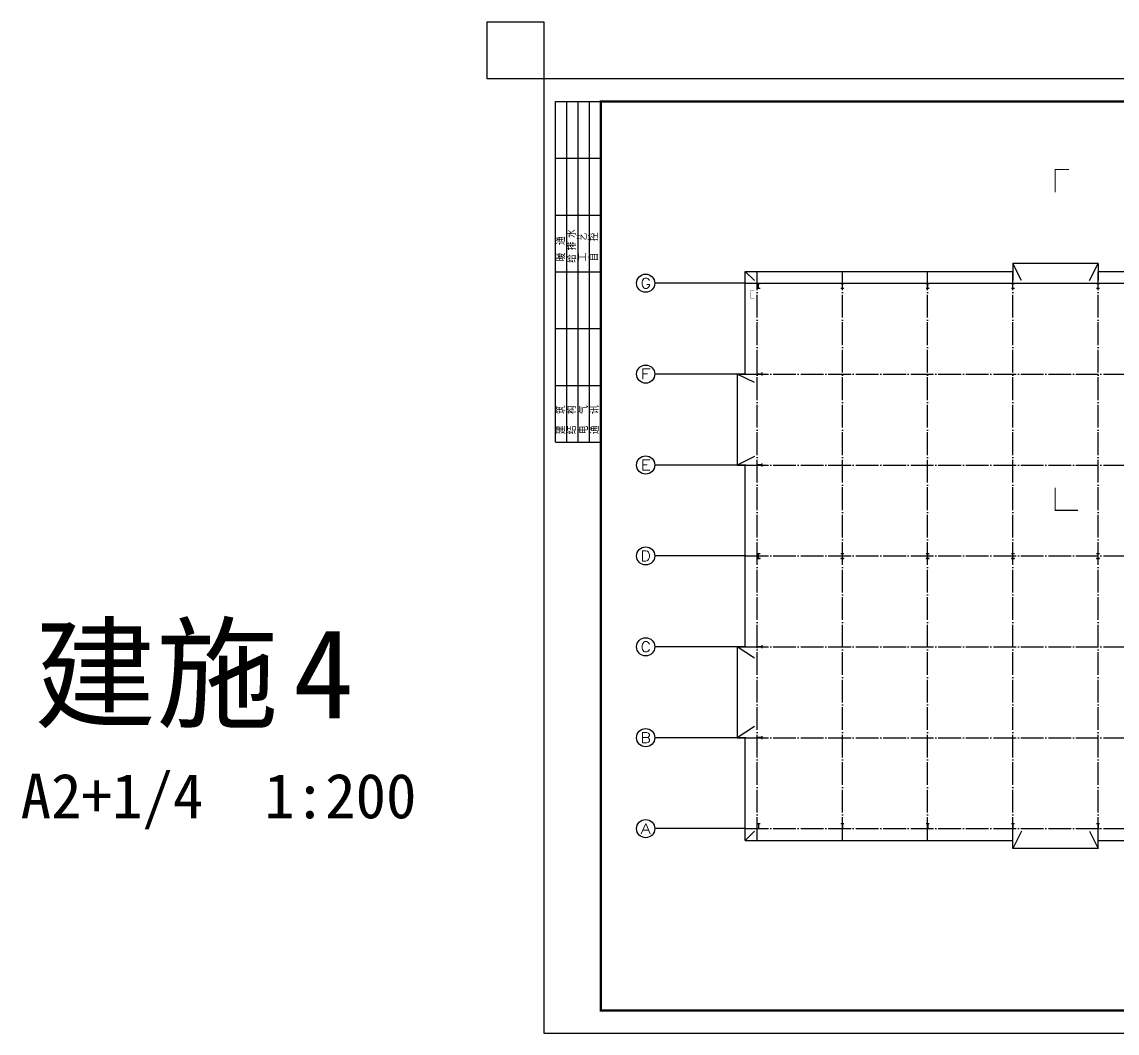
# Model space of a CAD drawing. Extents: x -266287 to 275962, y -324567 to 363765.
# Drawn here: x -266287 to -169950, y 26433 to 115433 of the extents above; entities that cross this region are included whole.
import ezdxf
from ezdxf.enums import TextEntityAlignment as Align

# ---------------------------------------------------------------- set-up
doc = ezdxf.new("R2010")
doc.units = 0
doc.header["$LTSCALE"] = 1000
doc.linetypes.add('DOTE', pattern=[2.42, 2, -0.2, 0.02, -0.2])
doc.layers.get('0').update_dxf_attribs({"linetype": 'CONTINUOUS'})
for name, color, linetype in [('AXIS', 3, 'CONTINUOUS'), ('AXIS_TEXT', 7, 'CONTINUOUS'), ('DIM_SYMB', 3, 'CONTINUOUS'), ('DOTE', 1, 'DOTE'), ('PUB_TITLE', 4, 'CONTINUOUS'), ('STAIR', 2, 'CONTINUOUS'), ('WINDOW', 4, 'CONTINUOUS')]:
    doc.layers.add(name, color=color, linetype=linetype)
doc.styles.add('_TCH_AXIS', font='COMPLEX', dxfattribs={"bigfont": 'GBCBIG'})
doc.styles.add('COMPLEX', font='COMPLEX')
doc.styles.add('ht', font='simhei.ttf')
doc.styles.get("Standard").update_dxf_attribs({"font": 'tssdeng.shx', "width": 0.7, "bigfont": 'hztxt.shx'})

# ---------------------------------------------------------------- blocks, each defined once
blk = doc.blocks.new('$titleblk$00000095')
for p, q in [((-150, 20), (-150, 0)), ((-150, 20), (0, 20)), ((-125, 20), (-125, 0)), ((-100, 20), (-100, 0)), ((-75, 20), (-75, 0)), ((-75, 20), (-75, 0)), ((-50, 20), (-50, 0)), ((-25, 20), (-25, 0)), ((0, 20), (0, 0)), ((-150, 15), (-75, 15)), ((-75, 15), (0, 15)), ((-150, 10), (-75, 10)), ((-75, 10), (0, 10)), ((-150, 5), (-75, 5)), ((-75, 5), (0, 5))]:
    blk.add_line(p, q)
at = {"width": 0.8}
for s, p in [('建   筑', (-146.45, 15.65)), ('暖  通', (-70.35, 15.73)), ('结   构', (-146.45, 10.91)), ('给 排 水', (-71.03, 10.9)), ('工   艺', (-70.35, 6.13)), ('电   气', (-146.45, 5.65)), ('自   控', (-70.35, 1.24)), ('通   讯', (-146.45, 0.88))]:
    blk.add_text(s, height=3.509, dxfattribs=at).set_placement(p)
blk = doc.blocks.new('_AXISO')
blk.add_circle((0, 0), 0.5)
at = {"layer": 'AXIS_TEXT', "style": 'COMPLEX', "width": 1.041667}
blk.add_attdef('A', text='', height=0.56, dxfattribs=at).set_placement((-0.25, -0.28), (0.25, -0.28), align=Align.FIT)

msp = doc.modelspace()

# ---------------------------------------------------------------- hatches: boundary and pattern name
h = msp.add_hatch(color=256)
h.paths.add_polyline_path([(-201483.33661, 92433.30504), (-201615.20461, 92433.30504), (-201615.20461, 92421.90024), (-201487.13821, 92421.90024), (-201487.13821, 91994.54984), (-201615.20461, 91994.54984), (-201615.20461, 91983.14504), (-201483.33661, 91983.14504)])
h.paths.add_polyline_path([(-201351.46861, 92433.30504), (-201483.33661, 92433.30504), (-201483.33661, 91983.14504), (-201351.46861, 91983.14504), (-201351.46861, 91994.54984), (-201479.53501, 91994.54984), (-201479.53501, 92421.90024), (-201351.46861, 92421.90024)])
h = msp.add_hatch(color=256)
h.paths.add_polyline_path([(-194115.20461, 92433.30504), (-194247.07261, 92433.30504), (-194247.07261, 92421.90024), (-194119.00621, 92421.90024), (-194119.00621, 91994.54984), (-194247.07261, 91994.54984), (-194247.07261, 91983.14504), (-194115.20461, 91983.14504)])
h.paths.add_polyline_path([(-193983.33661, 92433.30504), (-194115.20461, 92433.30504), (-194115.20461, 91983.14504), (-193983.33661, 91983.14504), (-193983.33661, 91994.54984), (-194111.40301, 91994.54984), (-194111.40301, 92421.90024), (-193983.33661, 92421.90024)])
h = msp.add_hatch(color=256)
h.paths.add_polyline_path([(-186615.20461, 92433.30504), (-186747.07261, 92433.30504), (-186747.07261, 92421.90024), (-186619.00621, 92421.90024), (-186619.00621, 91994.54984), (-186747.07261, 91994.54984), (-186747.07261, 91983.14504), (-186615.20461, 91983.14504)])
h.paths.add_polyline_path([(-186483.33661, 92433.30504), (-186615.20461, 92433.30504), (-186615.20461, 91983.14504), (-186483.33661, 91983.14504), (-186483.33661, 91994.54984), (-186611.40301, 91994.54984), (-186611.40301, 92421.90024), (-186483.33661, 92421.90024)])
h = msp.add_hatch(color=256)
h.paths.add_polyline_path([(-179115.20461, 92433.30504), (-179247.07261, 92433.30504), (-179247.07261, 92421.90024), (-179119.00621, 92421.90024), (-179119.00621, 91994.54984), (-179247.07261, 91994.54984), (-179247.07261, 91983.14504), (-179115.20461, 91983.14504)])
h.paths.add_polyline_path([(-178983.33661, 92433.30504), (-179115.20461, 92433.30504), (-179115.20461, 91983.14504), (-178983.33661, 91983.14504), (-178983.33661, 91994.54984), (-179111.40301, 91994.54984), (-179111.40301, 92421.90024), (-178983.33661, 92421.90024)])
h = msp.add_hatch(color=256)
h.paths.add_polyline_path([(-171615.20461, 92433.30504), (-171747.07261, 92433.30504), (-171747.07261, 92421.90024), (-171619.00621, 92421.90024), (-171619.00621, 91994.54984), (-171747.07261, 91994.54984), (-171747.07261, 91983.14504), (-171615.20461, 91983.14504)])
h.paths.add_polyline_path([(-171483.33661, 92433.30504), (-171615.20461, 92433.30504), (-171615.20461, 91983.14504), (-171483.33661, 91983.14504), (-171483.33661, 91994.54984), (-171611.40301, 91994.54984), (-171611.40301, 92421.90024), (-171483.33661, 92421.90024)])
h = msp.add_hatch(color=256)
h.paths.add_polyline_path([(-201615.20461, 84433.30504), (-201615.20461, 84301.43704), (-201603.79981, 84301.43704), (-201603.79981, 84429.50344), (-201176.44941, 84429.50344), (-201176.44941, 84301.43704), (-201165.04461, 84301.43704), (-201165.04461, 84433.30504)])
h.paths.add_polyline_path([(-201615.20461, 84565.17304), (-201615.20461, 84433.30504), (-201165.04461, 84433.30504), (-201165.04461, 84565.17304), (-201176.44941, 84565.17304), (-201176.44941, 84437.10664), (-201603.79981, 84437.10664), (-201603.79981, 84565.17304)])
h = msp.add_hatch(color=256)
h.paths.add_polyline_path([(-201603.79981, 84565.17304), (-201615.20461, 84565.17304)], flags=17)
h.paths.add_polyline_path([(-201603.79981, 84301.43704), (-201603.79981, 84429.50344), (-201176.44941, 84429.50344), (-201176.44941, 84301.43704), (-201165.04461, 84301.43704), (-201165.04461, 84565.17304), (-201176.44941, 84565.17304), (-201176.44941, 84437.10664), (-201603.79981, 84437.10664), (-201603.79981, 84565.17304), (-201615.20461, 84565.17304), (-201615.20461, 84301.43704)])
h.paths.add_polyline_path([(-201603.79981, 84301.43704), (-201615.20461, 84301.43704)], flags=17)
h.paths.add_polyline_path([(-201603.79981, 84565.17304), (-201615.20461, 84565.17304)], flags=17)
h.paths.add_polyline_path([(-201603.79981, 84301.43704), (-201603.79981, 84429.50344), (-201176.44941, 84429.50344), (-201176.44941, 84301.43704), (-201165.04461, 84301.43704), (-201165.04461, 84565.17304), (-201176.44941, 84565.17304), (-201176.44941, 84437.10664), (-201603.79981, 84437.10664), (-201603.79981, 84565.17304), (-201615.20461, 84565.17304), (-201615.20461, 84301.43704)], flags=17)
h.paths.add_polyline_path([(-201615.20461, 84301.43704), (-201615.20461, 84565.17304)])
h.paths.add_polyline_path([(-201603.79981, 84301.43704), (-201615.20461, 84301.43704)], flags=17)
h.paths.add_polyline_path([(-201603.79981, 84301.43704), (-201603.79981, 84429.50344)], flags=16)
h.paths.add_polyline_path([(-201603.79981, 84437.10664), (-201603.79981, 84565.17304)], flags=16)
h = msp.add_hatch(color=256)
h.paths.add_polyline_path([(-201615.20461, 76433.30504), (-201615.20461, 76301.43704), (-201603.79981, 76301.43704), (-201603.79981, 76429.50344), (-201176.44941, 76429.50344), (-201176.44941, 76301.43704), (-201165.04461, 76301.43704), (-201165.04461, 76433.30504)])
h.paths.add_polyline_path([(-201615.20461, 76565.17304), (-201615.20461, 76433.30504), (-201165.04461, 76433.30504), (-201165.04461, 76565.17304), (-201176.44941, 76565.17304), (-201176.44941, 76437.10664), (-201603.79981, 76437.10664), (-201603.79981, 76565.17304)])
h = msp.add_hatch(color=256)
h.paths.add_polyline_path([(-201603.79981, 76565.17304), (-201615.20461, 76565.17304)], flags=17)
h.paths.add_polyline_path([(-201603.79981, 76301.43704), (-201603.79981, 76429.50344), (-201176.44941, 76429.50344), (-201176.44941, 76301.43704), (-201165.04461, 76301.43704), (-201165.04461, 76565.17304), (-201176.44941, 76565.17304), (-201176.44941, 76437.10664), (-201603.79981, 76437.10664), (-201603.79981, 76565.17304), (-201615.20461, 76565.17304), (-201615.20461, 76301.43704)])
h.paths.add_polyline_path([(-201603.79981, 76301.43704), (-201615.20461, 76301.43704)], flags=17)
h.paths.add_polyline_path([(-201603.79981, 76565.17304), (-201615.20461, 76565.17304)], flags=17)
h.paths.add_polyline_path([(-201603.79981, 76301.43704), (-201603.79981, 76429.50344), (-201176.44941, 76429.50344), (-201176.44941, 76301.43704), (-201165.04461, 76301.43704), (-201165.04461, 76565.17304), (-201176.44941, 76565.17304), (-201176.44941, 76437.10664), (-201603.79981, 76437.10664), (-201603.79981, 76565.17304), (-201615.20461, 76565.17304), (-201615.20461, 76301.43704)], flags=17)
h.paths.add_polyline_path([(-201615.20461, 76301.43704), (-201615.20461, 76565.17304)])
h.paths.add_polyline_path([(-201603.79981, 76301.43704), (-201615.20461, 76301.43704)], flags=17)
h.paths.add_polyline_path([(-201603.79981, 76301.43704), (-201603.79981, 76429.50344)], flags=16)
h.paths.add_polyline_path([(-201603.79981, 76437.10664), (-201603.79981, 76565.17304)], flags=16)
h = msp.add_hatch(color=256)
h.paths.add_polyline_path([(-201483.33661, 68658.38504), (-201615.20461, 68658.38504), (-201615.20461, 68646.98024), (-201487.13821, 68646.98024), (-201487.13821, 68219.62984), (-201615.20461, 68219.62984), (-201615.20461, 68208.22504), (-201483.33661, 68208.22504)])
h.paths.add_polyline_path([(-201351.46861, 68658.38504), (-201483.33661, 68658.38504), (-201483.33661, 68208.22504), (-201351.46861, 68208.22504), (-201351.46861, 68219.62984), (-201479.53501, 68219.62984), (-201479.53501, 68646.98024), (-201351.46861, 68646.98024)])
h = msp.add_hatch(color=256)
h.paths.add_polyline_path([(-194115.20461, 68658.38504), (-194247.07261, 68658.38504), (-194247.07261, 68646.98024), (-194119.00621, 68646.98024), (-194119.00621, 68219.62984), (-194247.07261, 68219.62984), (-194247.07261, 68208.22504), (-194115.20461, 68208.22504)])
h.paths.add_polyline_path([(-193983.33661, 68658.38504), (-194115.20461, 68658.38504), (-194115.20461, 68208.22504), (-193983.33661, 68208.22504), (-193983.33661, 68219.62984), (-194111.40301, 68219.62984), (-194111.40301, 68646.98024), (-193983.33661, 68646.98024)])
h = msp.add_hatch(color=256)
h.paths.add_polyline_path([(-186615.20461, 68658.38504), (-186747.07261, 68658.38504), (-186747.07261, 68646.98024), (-186619.00621, 68646.98024), (-186619.00621, 68219.62984), (-186747.07261, 68219.62984), (-186747.07261, 68208.22504), (-186615.20461, 68208.22504)])
h.paths.add_polyline_path([(-186483.33661, 68658.38504), (-186615.20461, 68658.38504), (-186615.20461, 68208.22504), (-186483.33661, 68208.22504), (-186483.33661, 68219.62984), (-186611.40301, 68219.62984), (-186611.40301, 68646.98024), (-186483.33661, 68646.98024)])
h = msp.add_hatch(color=256)
h.paths.add_polyline_path([(-179115.20461, 68658.38504), (-179247.07261, 68658.38504), (-179247.07261, 68646.98024), (-179119.00621, 68646.98024), (-179119.00621, 68219.62984), (-179247.07261, 68219.62984), (-179247.07261, 68208.22504), (-179115.20461, 68208.22504)])
h.paths.add_polyline_path([(-178983.33661, 68658.38504), (-179115.20461, 68658.38504), (-179115.20461, 68208.22504), (-178983.33661, 68208.22504), (-178983.33661, 68219.62984), (-179111.40301, 68219.62984), (-179111.40301, 68646.98024), (-178983.33661, 68646.98024)])
h = msp.add_hatch(color=256)
h.paths.add_polyline_path([(-171615.20461, 68658.38504), (-171747.07261, 68658.38504), (-171747.07261, 68646.98024), (-171619.00621, 68646.98024), (-171619.00621, 68219.62984), (-171747.07261, 68219.62984), (-171747.07261, 68208.22504), (-171615.20461, 68208.22504)])
h.paths.add_polyline_path([(-171483.33661, 68658.38504), (-171615.20461, 68658.38504), (-171615.20461, 68208.22504), (-171483.33661, 68208.22504), (-171483.33661, 68219.62984), (-171611.40301, 68219.62984), (-171611.40301, 68646.98024), (-171483.33661, 68646.98024)])
h = msp.add_hatch(color=256)
h.paths.add_polyline_path([(-201615.20461, 60433.30504), (-201615.20461, 60301.43704), (-201603.79981, 60301.43704), (-201603.79981, 60429.50344), (-201176.44941, 60429.50344), (-201176.44941, 60301.43704), (-201165.04461, 60301.43704), (-201165.04461, 60433.30504)])
h.paths.add_polyline_path([(-201615.20461, 60565.17304), (-201615.20461, 60433.30504), (-201165.04461, 60433.30504), (-201165.04461, 60565.17304), (-201176.44941, 60565.17304), (-201176.44941, 60437.10664), (-201603.79981, 60437.10664), (-201603.79981, 60565.17304)])
h = msp.add_hatch(color=256)
h.paths.add_polyline_path([(-201603.79981, 60565.17304), (-201615.20461, 60565.17304)], flags=17)
h.paths.add_polyline_path([(-201603.79981, 60301.43704), (-201603.79981, 60429.50344), (-201176.44941, 60429.50344), (-201176.44941, 60301.43704), (-201165.04461, 60301.43704), (-201165.04461, 60565.17304), (-201176.44941, 60565.17304), (-201176.44941, 60437.10664), (-201603.79981, 60437.10664), (-201603.79981, 60565.17304), (-201615.20461, 60565.17304), (-201615.20461, 60301.43704)])
h.paths.add_polyline_path([(-201603.79981, 60301.43704), (-201615.20461, 60301.43704)], flags=17)
h.paths.add_polyline_path([(-201603.79981, 60565.17304), (-201615.20461, 60565.17304)], flags=17)
h.paths.add_polyline_path([(-201603.79981, 60301.43704), (-201603.79981, 60429.50344), (-201176.44941, 60429.50344), (-201176.44941, 60301.43704), (-201165.04461, 60301.43704), (-201165.04461, 60565.17304), (-201176.44941, 60565.17304), (-201176.44941, 60437.10664), (-201603.79981, 60437.10664), (-201603.79981, 60565.17304), (-201615.20461, 60565.17304), (-201615.20461, 60301.43704)], flags=17)
h.paths.add_polyline_path([(-201615.20461, 60301.43704), (-201615.20461, 60565.17304)])
h.paths.add_polyline_path([(-201603.79981, 60301.43704), (-201615.20461, 60301.43704)], flags=17)
h.paths.add_polyline_path([(-201603.79981, 60301.43704), (-201603.79981, 60429.50344)], flags=16)
h.paths.add_polyline_path([(-201603.79981, 60437.10664), (-201603.79981, 60565.17304)], flags=16)
h = msp.add_hatch(color=256)
h.paths.add_polyline_path([(-201615.20461, 52433.30504), (-201615.20461, 52301.43704), (-201603.79981, 52301.43704), (-201603.79981, 52429.50344), (-201176.44941, 52429.50344), (-201176.44941, 52301.43704), (-201165.04461, 52301.43704), (-201165.04461, 52433.30504)])
h.paths.add_polyline_path([(-201615.20461, 52565.17304), (-201615.20461, 52433.30504), (-201165.04461, 52433.30504), (-201165.04461, 52565.17304), (-201176.44941, 52565.17304), (-201176.44941, 52437.10664), (-201603.79981, 52437.10664), (-201603.79981, 52565.17304)])
h = msp.add_hatch(color=256)
h.paths.add_polyline_path([(-201603.79981, 52565.17304), (-201615.20461, 52565.17304)], flags=17)
h.paths.add_polyline_path([(-201603.79981, 52301.43704), (-201603.79981, 52429.50344), (-201176.44941, 52429.50344), (-201176.44941, 52301.43704), (-201165.04461, 52301.43704), (-201165.04461, 52565.17304), (-201176.44941, 52565.17304), (-201176.44941, 52437.10664), (-201603.79981, 52437.10664), (-201603.79981, 52565.17304), (-201615.20461, 52565.17304), (-201615.20461, 52301.43704)])
h.paths.add_polyline_path([(-201603.79981, 52301.43704), (-201615.20461, 52301.43704)], flags=17)
h.paths.add_polyline_path([(-201603.79981, 52565.17304), (-201615.20461, 52565.17304)], flags=17)
h.paths.add_polyline_path([(-201603.79981, 52301.43704), (-201603.79981, 52429.50344), (-201176.44941, 52429.50344), (-201176.44941, 52301.43704), (-201165.04461, 52301.43704), (-201165.04461, 52565.17304), (-201176.44941, 52565.17304), (-201176.44941, 52437.10664), (-201603.79981, 52437.10664), (-201603.79981, 52565.17304), (-201615.20461, 52565.17304), (-201615.20461, 52301.43704)], flags=17)
h.paths.add_polyline_path([(-201615.20461, 52301.43704), (-201615.20461, 52565.17304)])
h.paths.add_polyline_path([(-201603.79981, 52301.43704), (-201615.20461, 52301.43704)], flags=17)
h.paths.add_polyline_path([(-201603.79981, 52301.43704), (-201603.79981, 52429.50344)], flags=16)
h.paths.add_polyline_path([(-201603.79981, 52437.10664), (-201603.79981, 52565.17304)], flags=16)
h = msp.add_hatch(color=256)
h.paths.add_polyline_path([(-201483.33661, 44433.30504), (-201615.20461, 44433.30504), (-201615.20461, 44444.70984), (-201487.13821, 44444.70984), (-201487.13821, 44872.06024), (-201615.20461, 44872.06024), (-201615.20461, 44883.46504), (-201483.33661, 44883.46504)])
h.paths.add_polyline_path([(-201351.46861, 44433.30504), (-201483.33661, 44433.30504), (-201483.33661, 44883.46504), (-201351.46861, 44883.46504), (-201351.46861, 44872.06024), (-201479.53501, 44872.06024), (-201479.53501, 44444.70984), (-201351.46861, 44444.70984)])
h = msp.add_hatch(color=256)
h.paths.add_polyline_path([(-194115.20461, 44433.30504), (-194247.07261, 44433.30504), (-194247.07261, 44444.70984), (-194119.00621, 44444.70984), (-194119.00621, 44872.06024), (-194247.07261, 44872.06024), (-194247.07261, 44883.46504), (-194115.20461, 44883.46504)])
h.paths.add_polyline_path([(-193983.33661, 44433.30504), (-194115.20461, 44433.30504), (-194115.20461, 44883.46504), (-193983.33661, 44883.46504), (-193983.33661, 44872.06024), (-194111.40301, 44872.06024), (-194111.40301, 44444.70984), (-193983.33661, 44444.70984)])
h = msp.add_hatch(color=256)
h.paths.add_polyline_path([(-186615.20461, 44433.30504), (-186747.07261, 44433.30504), (-186747.07261, 44444.70984), (-186619.00621, 44444.70984), (-186619.00621, 44872.06024), (-186747.07261, 44872.06024), (-186747.07261, 44883.46504), (-186615.20461, 44883.46504)])
h.paths.add_polyline_path([(-186483.33661, 44433.30504), (-186615.20461, 44433.30504), (-186615.20461, 44883.46504), (-186483.33661, 44883.46504), (-186483.33661, 44872.06024), (-186611.40301, 44872.06024), (-186611.40301, 44444.70984), (-186483.33661, 44444.70984)])
h = msp.add_hatch(color=256)
h.paths.add_polyline_path([(-179115.20461, 44433.30504), (-179247.07261, 44433.30504), (-179247.07261, 44444.70984), (-179119.00621, 44444.70984), (-179119.00621, 44872.06024), (-179247.07261, 44872.06024), (-179247.07261, 44883.46504), (-179115.20461, 44883.46504)])
h.paths.add_polyline_path([(-178983.33661, 44433.30504), (-179115.20461, 44433.30504), (-179115.20461, 44883.46504), (-178983.33661, 44883.46504), (-178983.33661, 44872.06024), (-179111.40301, 44872.06024), (-179111.40301, 44444.70984), (-178983.33661, 44444.70984)])
h = msp.add_hatch(color=256)
h.paths.add_polyline_path([(-171615.20461, 44433.30504), (-171747.07261, 44433.30504), (-171747.07261, 44444.70984), (-171619.00621, 44444.70984), (-171619.00621, 44872.06024), (-171747.07261, 44872.06024), (-171747.07261, 44883.46504), (-171615.20461, 44883.46504)])
h.paths.add_polyline_path([(-171483.33661, 44433.30504), (-171615.20461, 44433.30504), (-171615.20461, 44883.46504), (-171483.33661, 44883.46504), (-171483.33661, 44872.06024), (-171611.40301, 44872.06024), (-171611.40301, 44444.70984), (-171483.33661, 44444.70984)])

# ---------------------------------------------------------------- linework, layer by layer
for p, q in [((-202655.20461, 93473.30504), (-201855.20461, 92673.30504)), ((-202655.20461, 84433.30504), (-202655.20461, 93473.30504)), ((-202655.20461, 60433.30504), (-202655.20461, 76433.30504)), ((-202655.20461, 43393.30504), (-202655.20461, 52433.30504)), ((-202655.20461, 43393.30504), (-201855.20461, 44193.30504))]:
    msp.add_line(p, q)
msp.add_lwpolyline([(-220364.58828, 110433.30504), (-225364.58828, 110433.30504), (-225364.58828, 115433.30504), (-220364.58828, 115433.30504)], close=True)
at = {"const_width": 30}
msp.add_lwpolyline([(-201855.20461, 91787.33631), (-202155.20461, 91787.33631), (-202155.20461, 91087.33631), (-201855.20461, 91087.33631)], dxfattribs=at)
at = {"layer": 'AXIS'}
for p, q in [((-202615.20461, 92433.30504), (-210615.20461, 92433.30504)), ((-202615.20461, 84433.30504), (-210615.20461, 84433.30504)), ((-202615.20461, 76433.30504), (-210615.20461, 76433.30504)), ((-202615.20461, 68433.30504), (-210615.20461, 68433.30504)), ((-202615.20461, 60433.30504), (-210615.20461, 60433.30504)), ((-202615.20461, 52433.30504), (-210615.20461, 52433.30504)), ((-202615.20461, 44433.30504), (-210615.20461, 44433.30504))]:
    msp.add_line(p, q, dxfattribs=at)
at = {"layer": 'DIM_SYMB', "const_width": 100}
for points in [[(-175391.21316, 100443.6568), (-175391.21316, 102443.6568), (-174191.21316, 102443.6568)], [(-173391.21316, 72444.49547), (-175391.21316, 72444.49547), (-175391.21316, 74444.49547)]]:
    msp.add_lwpolyline(points, dxfattribs=at)
at = {"layer": 'DOTE'}
for p, q in [((-201615.20461, 43433.30504), (-201615.20461, 93433.30504)), ((-194115.20461, 43433.30504), (-194115.20461, 93433.30504)), ((-186615.20461, 43433.30504), (-186615.20461, 93433.30504)), ((-179115.20461, 43433.30504), (-179115.20461, 93433.30504)), ((-171615.20461, 43433.30504), (-171615.20461, 93433.30504)), ((-202615.20461, 84433.30504), (-95615.20461, 84433.30504)), ((-202615.20461, 76433.30504), (-95615.20461, 76433.30504)), ((-202615.20461, 68433.30504), (-95615.20461, 68433.30504)), ((-202615.20461, 60433.30504), (-95615.20461, 60433.30504)), ((-202615.20461, 52433.30504), (-95615.20461, 52433.30504)), ((-202615.20461, 44433.30504), (-95615.20461, 44433.30504)), ((-202615.20461, 44433.30504), (-95615.20461, 44433.30504))]:
    msp.add_line(p, q, dxfattribs=at)
at = {"layer": 'PUB_TITLE', "color": 7}
for p, q in [((-202655.20461, 93473.30504), (-179115.20461, 93473.30504)), ((-171615.20461, 93473.30504), (-126615.20461, 93473.30504)), ((-202655.20461, 43393.30504), (-179115.20461, 43393.30504)), ((-171615.20461, 43393.30504), (-126615.20461, 43393.30504))]:
    msp.add_line(p, q, dxfattribs=at)
at = {"layer": 'PUB_TITLE'}
msp.add_lwpolyline([(-220364.58828, 26433.30504), (-71764.58828, 26433.30504), (-71764.58828, 110433.30504), (-220364.58828, 110433.30504)], close=True, dxfattribs=at)
at = {"layer": 'PUB_TITLE', "const_width": 200}
msp.add_lwpolyline([(-215364.58828, 28433.30504), (-73764.58828, 28433.30504), (-73764.58828, 108433.30504), (-215364.58828, 108433.30504)], close=True, dxfattribs=at)
at = {"layer": 'STAIR'}
for p, q in [((-171615.20461, 94173.79307), (-179115.20461, 94173.79307)), ((-178365.20461, 92673.30504), (-179115.20461, 94173.79307)), ((-179115.20461, 94173.79307), (-179115.20461, 92673.30504)), ((-172365.20461, 92673.30504), (-171615.20461, 94173.79307)), ((-171615.20461, 94173.79307), (-171615.20461, 92673.30504)), ((-203355.69264, 84433.30504), (-203355.69264, 76433.30504)), ((-201855.20461, 83683.30504), (-203355.69264, 84433.30504)), ((-203355.69264, 84433.30504), (-201855.20461, 84433.30504)), ((-201855.20461, 77183.30504), (-203355.69264, 76433.30504)), ((-203355.69264, 76433.30504), (-201855.20461, 76433.30504)), ((-203355.69264, 60433.30504), (-203355.69264, 52433.30504)), ((-201855.20461, 59433.30504), (-203355.69264, 60433.30504)), ((-203355.69264, 60433.30504), (-201855.20461, 60433.30504)), ((-201855.20461, 53433.30504), (-203355.69264, 52433.30504)), ((-203355.69264, 52433.30504), (-201855.20461, 52433.30504)), ((-178365.20461, 44193.30504), (-179115.20461, 42692.81701)), ((-179115.20461, 42692.81701), (-179115.20461, 44193.30504)), ((-172365.20461, 44193.30504), (-171615.20461, 42692.81701)), ((-171615.20461, 42692.81701), (-171615.20461, 44193.30504)), ((-171615.20461, 42692.81701), (-179115.20461, 42692.81701))]:
    msp.add_line(p, q, dxfattribs=at)
at = {"layer": 'WINDOW'}
msp.add_line((-202615.20461, 92433.30504), (-95615.20461, 92433.30504), dxfattribs=at)
at = {"layer": 'WINDOW', "color": 2}
for p, q in [((-201615.20461, 92433.30504), (-201351.46861, 92433.30504)), ((-201615.20461, 92433.30504), (-201615.20461, 92421.90024)), ((-201615.20461, 92433.30504), (-201615.20461, 92421.90024)), ((-201615.20461, 92433.30504), (-201351.46861, 92433.30504)), ((-201615.20461, 92433.30504), (-201351.46861, 92433.30504)), ((-201615.20461, 92421.90024), (-201615.20461, 92433.30504)), ((-201615.20461, 92421.90024), (-201487.13821, 92421.90024)), ((-201615.20461, 92421.90024), (-201487.13821, 92421.90024)), ((-201615.20461, 92421.90024), (-201487.13821, 92421.90024)), ((-201615.20461, 91994.54984), (-201615.20461, 91983.14504)), ((-201615.20461, 91994.54984), (-201487.13821, 91994.54984)), ((-201615.20461, 91983.14504), (-201351.46861, 91983.14504)), ((-201487.13821, 91994.54984), (-201487.13821, 92421.90024)), ((-201479.53501, 92421.90024), (-201351.46861, 92421.90024)), ((-201479.53501, 91994.54984), (-201479.53501, 92421.90024)), ((-201479.53501, 92421.90024), (-201351.46861, 92421.90024)), ((-201479.53501, 92421.90024), (-201351.46861, 92421.90024)), ((-201479.53501, 91994.54984), (-201351.46861, 91994.54984)), ((-201351.46861, 92421.90024), (-201351.46861, 92433.30504)), ((-201351.46861, 92421.90024), (-201351.46861, 92433.30504)), ((-201351.46861, 92433.30504), (-201351.46861, 92421.90024)), ((-201351.46861, 91983.14504), (-201351.46861, 91994.54984)), ((-194247.07261, 92433.30504), (-193983.33661, 92433.30504)), ((-194247.07261, 92433.30504), (-194247.07261, 92421.90024)), ((-194247.07261, 92433.30504), (-194247.07261, 92421.90024)), ((-194247.07261, 92433.30504), (-193983.33661, 92433.30504)), ((-194247.07261, 92433.30504), (-193983.33661, 92433.30504)), ((-194247.07261, 92421.90024), (-194247.07261, 92433.30504)), ((-194247.07261, 92421.90024), (-194119.00621, 92421.90024)), ((-194247.07261, 92421.90024), (-194119.00621, 92421.90024)), ((-194247.07261, 92421.90024), (-194119.00621, 92421.90024)), ((-194247.07261, 91994.54984), (-194247.07261, 91983.14504)), ((-194247.07261, 91994.54984), (-194119.00621, 91994.54984)), ((-194247.07261, 91983.14504), (-193983.33661, 91983.14504)), ((-194119.00621, 91994.54984), (-194119.00621, 92421.90024)), ((-194111.40301, 92421.90024), (-193983.33661, 92421.90024)), ((-194111.40301, 91994.54984), (-194111.40301, 92421.90024)), ((-194111.40301, 92421.90024), (-193983.33661, 92421.90024)), ((-194111.40301, 92421.90024), (-193983.33661, 92421.90024)), ((-194111.40301, 91994.54984), (-193983.33661, 91994.54984)), ((-193983.33661, 92421.90024), (-193983.33661, 92433.30504)), ((-193983.33661, 92421.90024), (-193983.33661, 92433.30504)), ((-193983.33661, 92433.30504), (-193983.33661, 92421.90024)), ((-193983.33661, 91983.14504), (-193983.33661, 91994.54984)), ((-186747.07261, 92433.30504), (-186483.33661, 92433.30504)), ((-186747.07261, 92433.30504), (-186747.07261, 92421.90024)), ((-186747.07261, 92433.30504), (-186747.07261, 92421.90024)), ((-186747.07261, 92433.30504), (-186483.33661, 92433.30504)), ((-186747.07261, 92433.30504), (-186483.33661, 92433.30504)), ((-186747.07261, 92421.90024), (-186747.07261, 92433.30504)), ((-186747.07261, 92421.90024), (-186619.00621, 92421.90024)), ((-186747.07261, 92421.90024), (-186619.00621, 92421.90024)), ((-186747.07261, 92421.90024), (-186619.00621, 92421.90024)), ((-186747.07261, 91994.54984), (-186747.07261, 91983.14504)), ((-186747.07261, 91994.54984), (-186619.00621, 91994.54984)), ((-186747.07261, 91983.14504), (-186483.33661, 91983.14504)), ((-186619.00621, 91994.54984), (-186619.00621, 92421.90024)), ((-186611.40301, 92421.90024), (-186483.33661, 92421.90024)), ((-186611.40301, 91994.54984), (-186611.40301, 92421.90024)), ((-186611.40301, 92421.90024), (-186483.33661, 92421.90024)), ((-186611.40301, 92421.90024), (-186483.33661, 92421.90024)), ((-186611.40301, 91994.54984), (-186483.33661, 91994.54984)), ((-186483.33661, 92421.90024), (-186483.33661, 92433.30504)), ((-186483.33661, 92421.90024), (-186483.33661, 92433.30504)), ((-186483.33661, 92433.30504), (-186483.33661, 92421.90024)), ((-186483.33661, 91983.14504), (-186483.33661, 91994.54984)), ((-179247.07261, 92433.30504), (-178983.33661, 92433.30504)), ((-179247.07261, 92433.30504), (-179247.07261, 92421.90024)), ((-179247.07261, 92433.30504), (-179247.07261, 92421.90024)), ((-179247.07261, 92433.30504), (-178983.33661, 92433.30504)), ((-179247.07261, 92433.30504), (-178983.33661, 92433.30504)), ((-179247.07261, 92421.90024), (-179247.07261, 92433.30504)), ((-179247.07261, 92421.90024), (-179119.00621, 92421.90024)), ((-179247.07261, 92421.90024), (-179119.00621, 92421.90024)), ((-179247.07261, 92421.90024), (-179119.00621, 92421.90024)), ((-179247.07261, 91994.54984), (-179247.07261, 91983.14504)), ((-179247.07261, 91994.54984), (-179119.00621, 91994.54984)), ((-179247.07261, 91983.14504), (-178983.33661, 91983.14504)), ((-179119.00621, 91994.54984), (-179119.00621, 92421.90024)), ((-179111.40301, 92421.90024), (-178983.33661, 92421.90024)), ((-179111.40301, 91994.54984), (-179111.40301, 92421.90024)), ((-179111.40301, 92421.90024), (-178983.33661, 92421.90024)), ((-179111.40301, 92421.90024), (-178983.33661, 92421.90024)), ((-179111.40301, 91994.54984), (-178983.33661, 91994.54984)), ((-178983.33661, 92421.90024), (-178983.33661, 92433.30504)), ((-178983.33661, 92421.90024), (-178983.33661, 92433.30504)), ((-178983.33661, 92433.30504), (-178983.33661, 92421.90024)), ((-178983.33661, 91983.14504), (-178983.33661, 91994.54984)), ((-171747.07261, 92433.30504), (-171483.33661, 92433.30504)), ((-171747.07261, 92433.30504), (-171747.07261, 92421.90024)), ((-171747.07261, 92433.30504), (-171747.07261, 92421.90024)), ((-171747.07261, 92433.30504), (-171483.33661, 92433.30504)), ((-171747.07261, 92433.30504), (-171483.33661, 92433.30504)), ((-171747.07261, 92421.90024), (-171747.07261, 92433.30504)), ((-171747.07261, 92421.90024), (-171619.00621, 92421.90024)), ((-171747.07261, 92421.90024), (-171619.00621, 92421.90024)), ((-171747.07261, 92421.90024), (-171619.00621, 92421.90024)), ((-171747.07261, 91994.54984), (-171747.07261, 91983.14504)), ((-171747.07261, 91994.54984), (-171619.00621, 91994.54984)), ((-171747.07261, 91983.14504), (-171483.33661, 91983.14504)), ((-171619.00621, 91994.54984), (-171619.00621, 92421.90024)), ((-171611.40301, 92421.90024), (-171483.33661, 92421.90024)), ((-171611.40301, 91994.54984), (-171611.40301, 92421.90024)), ((-171611.40301, 92421.90024), (-171483.33661, 92421.90024)), ((-171611.40301, 92421.90024), (-171483.33661, 92421.90024)), ((-171611.40301, 91994.54984), (-171483.33661, 91994.54984)), ((-171483.33661, 92421.90024), (-171483.33661, 92433.30504)), ((-171483.33661, 92421.90024), (-171483.33661, 92433.30504)), ((-171483.33661, 92433.30504), (-171483.33661, 92421.90024)), ((-171483.33661, 91983.14504), (-171483.33661, 91994.54984)), ((-201603.79981, 84565.17304), (-201615.20461, 84565.17304)), ((-201615.20461, 84301.43704), (-201615.20461, 84565.17304)), ((-201603.79981, 84565.17304), (-201615.20461, 84565.17304)), ((-201615.20461, 84301.43704), (-201615.20461, 84565.17304)), ((-201615.20461, 84565.17304), (-201603.79981, 84565.17304)), ((-201615.20461, 84301.43704), (-201615.20461, 84565.17304)), ((-201615.20461, 84301.43704), (-201603.79981, 84301.43704)), ((-201615.20461, 84301.43704), (-201603.79981, 84301.43704)), ((-201603.79981, 84301.43704), (-201615.20461, 84301.43704)), ((-201603.79981, 84437.10664), (-201603.79981, 84565.17304)), ((-201603.79981, 84437.10664), (-201603.79981, 84565.17304)), ((-201603.79981, 84437.10664), (-201603.79981, 84565.17304)), ((-201176.44941, 84437.10664), (-201603.79981, 84437.10664)), ((-201603.79981, 84301.43704), (-201603.79981, 84429.50344)), ((-201176.44941, 84429.50344), (-201603.79981, 84429.50344)), ((-201603.79981, 84301.43704), (-201603.79981, 84429.50344)), ((-201603.79981, 84301.43704), (-201603.79981, 84429.50344)), ((-201176.44941, 84437.10664), (-201176.44941, 84565.17304)), ((-201165.04461, 84565.17304), (-201176.44941, 84565.17304)), ((-201176.44941, 84301.43704), (-201176.44941, 84429.50344)), ((-201176.44941, 84301.43704), (-201165.04461, 84301.43704)), ((-201165.04461, 84301.43704), (-201165.04461, 84565.17304)), ((-201603.79981, 76565.17304), (-201615.20461, 76565.17304)), ((-201615.20461, 76301.43704), (-201615.20461, 76565.17304)), ((-201603.79981, 76565.17304), (-201615.20461, 76565.17304)), ((-201615.20461, 76301.43704), (-201615.20461, 76565.17304)), ((-201615.20461, 76565.17304), (-201603.79981, 76565.17304)), ((-201615.20461, 76301.43704), (-201615.20461, 76565.17304)), ((-201615.20461, 76301.43704), (-201603.79981, 76301.43704)), ((-201615.20461, 76301.43704), (-201603.79981, 76301.43704)), ((-201603.79981, 76301.43704), (-201615.20461, 76301.43704)), ((-201603.79981, 76437.10664), (-201603.79981, 76565.17304)), ((-201603.79981, 76437.10664), (-201603.79981, 76565.17304)), ((-201603.79981, 76437.10664), (-201603.79981, 76565.17304)), ((-201176.44941, 76437.10664), (-201603.79981, 76437.10664)), ((-201603.79981, 76301.43704), (-201603.79981, 76429.50344)), ((-201176.44941, 76429.50344), (-201603.79981, 76429.50344)), ((-201603.79981, 76301.43704), (-201603.79981, 76429.50344)), ((-201603.79981, 76301.43704), (-201603.79981, 76429.50344)), ((-201176.44941, 76437.10664), (-201176.44941, 76565.17304)), ((-201165.04461, 76565.17304), (-201176.44941, 76565.17304)), ((-201176.44941, 76301.43704), (-201176.44941, 76429.50344)), ((-201176.44941, 76301.43704), (-201165.04461, 76301.43704)), ((-201165.04461, 76301.43704), (-201165.04461, 76565.17304)), ((-201615.20461, 68658.38504), (-201351.46861, 68658.38504)), ((-201615.20461, 68658.38504), (-201615.20461, 68646.98024)), ((-201615.20461, 68658.38504), (-201615.20461, 68646.98024)), ((-201615.20461, 68658.38504), (-201351.46861, 68658.38504)), ((-201615.20461, 68658.38504), (-201351.46861, 68658.38504)), ((-201615.20461, 68646.98024), (-201615.20461, 68658.38504)), ((-201615.20461, 68646.98024), (-201487.13821, 68646.98024)), ((-201615.20461, 68646.98024), (-201487.13821, 68646.98024)), ((-201615.20461, 68646.98024), (-201487.13821, 68646.98024)), ((-201487.13821, 68219.62984), (-201487.13821, 68646.98024)), ((-201479.53501, 68646.98024), (-201351.46861, 68646.98024)), ((-201479.53501, 68219.62984), (-201479.53501, 68646.98024)), ((-201479.53501, 68646.98024), (-201351.46861, 68646.98024)), ((-201479.53501, 68646.98024), (-201351.46861, 68646.98024)), ((-201351.46861, 68646.98024), (-201351.46861, 68658.38504)), ((-201351.46861, 68646.98024), (-201351.46861, 68658.38504)), ((-201351.46861, 68658.38504), (-201351.46861, 68646.98024)), ((-194247.07261, 68658.38504), (-193983.33661, 68658.38504)), ((-194247.07261, 68658.38504), (-194247.07261, 68646.98024)), ((-194247.07261, 68658.38504), (-194247.07261, 68646.98024)), ((-194247.07261, 68658.38504), (-193983.33661, 68658.38504)), ((-194247.07261, 68658.38504), (-193983.33661, 68658.38504)), ((-194247.07261, 68646.98024), (-194247.07261, 68658.38504)), ((-194247.07261, 68646.98024), (-194119.00621, 68646.98024)), ((-194247.07261, 68646.98024), (-194119.00621, 68646.98024)), ((-194247.07261, 68646.98024), (-194119.00621, 68646.98024)), ((-194119.00621, 68219.62984), (-194119.00621, 68646.98024)), ((-194111.40301, 68646.98024), (-193983.33661, 68646.98024)), ((-194111.40301, 68219.62984), (-194111.40301, 68646.98024)), ((-194111.40301, 68646.98024), (-193983.33661, 68646.98024)), ((-194111.40301, 68646.98024), (-193983.33661, 68646.98024)), ((-193983.33661, 68646.98024), (-193983.33661, 68658.38504)), ((-193983.33661, 68646.98024), (-193983.33661, 68658.38504)), ((-193983.33661, 68658.38504), (-193983.33661, 68646.98024)), ((-186747.07261, 68658.38504), (-186483.33661, 68658.38504)), ((-186747.07261, 68658.38504), (-186747.07261, 68646.98024)), ((-186747.07261, 68658.38504), (-186747.07261, 68646.98024)), ((-186747.07261, 68658.38504), (-186483.33661, 68658.38504)), ((-186747.07261, 68658.38504), (-186483.33661, 68658.38504)), ((-186747.07261, 68646.98024), (-186747.07261, 68658.38504)), ((-186747.07261, 68646.98024), (-186619.00621, 68646.98024)), ((-186747.07261, 68646.98024), (-186619.00621, 68646.98024)), ((-186747.07261, 68646.98024), (-186619.00621, 68646.98024)), ((-186619.00621, 68219.62984), (-186619.00621, 68646.98024)), ((-186611.40301, 68646.98024), (-186483.33661, 68646.98024)), ((-186611.40301, 68219.62984), (-186611.40301, 68646.98024)), ((-186611.40301, 68646.98024), (-186483.33661, 68646.98024)), ((-186611.40301, 68646.98024), (-186483.33661, 68646.98024)), ((-186483.33661, 68646.98024), (-186483.33661, 68658.38504)), ((-186483.33661, 68646.98024), (-186483.33661, 68658.38504)), ((-186483.33661, 68658.38504), (-186483.33661, 68646.98024)), ((-179247.07261, 68658.38504), (-178983.33661, 68658.38504)), ((-179247.07261, 68658.38504), (-179247.07261, 68646.98024)), ((-179247.07261, 68658.38504), (-179247.07261, 68646.98024)), ((-179247.07261, 68658.38504), (-178983.33661, 68658.38504)), ((-179247.07261, 68658.38504), (-178983.33661, 68658.38504)), ((-179247.07261, 68646.98024), (-179247.07261, 68658.38504)), ((-179247.07261, 68646.98024), (-179119.00621, 68646.98024)), ((-179247.07261, 68646.98024), (-179119.00621, 68646.98024)), ((-179247.07261, 68646.98024), (-179119.00621, 68646.98024)), ((-179119.00621, 68219.62984), (-179119.00621, 68646.98024)), ((-179111.40301, 68646.98024), (-178983.33661, 68646.98024)), ((-179111.40301, 68219.62984), (-179111.40301, 68646.98024)), ((-179111.40301, 68646.98024), (-178983.33661, 68646.98024)), ((-179111.40301, 68646.98024), (-178983.33661, 68646.98024)), ((-178983.33661, 68646.98024), (-178983.33661, 68658.38504)), ((-178983.33661, 68646.98024), (-178983.33661, 68658.38504)), ((-178983.33661, 68658.38504), (-178983.33661, 68646.98024)), ((-171747.07261, 68658.38504), (-171483.33661, 68658.38504)), ((-171747.07261, 68658.38504), (-171747.07261, 68646.98024)), ((-171747.07261, 68658.38504), (-171747.07261, 68646.98024)), ((-171747.07261, 68658.38504), (-171483.33661, 68658.38504)), ((-171747.07261, 68658.38504), (-171483.33661, 68658.38504)), ((-171747.07261, 68646.98024), (-171747.07261, 68658.38504)), ((-171747.07261, 68646.98024), (-171619.00621, 68646.98024)), ((-171747.07261, 68646.98024), (-171619.00621, 68646.98024)), ((-171747.07261, 68646.98024), (-171619.00621, 68646.98024)), ((-171619.00621, 68219.62984), (-171619.00621, 68646.98024)), ((-171611.40301, 68646.98024), (-171483.33661, 68646.98024)), ((-171611.40301, 68219.62984), (-171611.40301, 68646.98024)), ((-171611.40301, 68646.98024), (-171483.33661, 68646.98024)), ((-171611.40301, 68646.98024), (-171483.33661, 68646.98024)), ((-171483.33661, 68646.98024), (-171483.33661, 68658.38504)), ((-171483.33661, 68646.98024), (-171483.33661, 68658.38504)), ((-171483.33661, 68658.38504), (-171483.33661, 68646.98024)), ((-201615.20461, 68219.62984), (-201615.20461, 68208.22504)), ((-201615.20461, 68219.62984), (-201487.13821, 68219.62984)), ((-201615.20461, 68208.22504), (-201351.46861, 68208.22504)), ((-201479.53501, 68219.62984), (-201351.46861, 68219.62984)), ((-201351.46861, 68208.22504), (-201351.46861, 68219.62984)), ((-194247.07261, 68219.62984), (-194247.07261, 68208.22504)), ((-194247.07261, 68219.62984), (-194119.00621, 68219.62984)), ((-194247.07261, 68208.22504), (-193983.33661, 68208.22504)), ((-194111.40301, 68219.62984), (-193983.33661, 68219.62984)), ((-193983.33661, 68208.22504), (-193983.33661, 68219.62984)), ((-186747.07261, 68219.62984), (-186747.07261, 68208.22504)), ((-186747.07261, 68219.62984), (-186619.00621, 68219.62984)), ((-186747.07261, 68208.22504), (-186483.33661, 68208.22504)), ((-186611.40301, 68219.62984), (-186483.33661, 68219.62984)), ((-186483.33661, 68208.22504), (-186483.33661, 68219.62984)), ((-179247.07261, 68219.62984), (-179247.07261, 68208.22504)), ((-179247.07261, 68219.62984), (-179119.00621, 68219.62984)), ((-179247.07261, 68208.22504), (-178983.33661, 68208.22504)), ((-179111.40301, 68219.62984), (-178983.33661, 68219.62984)), ((-178983.33661, 68208.22504), (-178983.33661, 68219.62984)), ((-171747.07261, 68219.62984), (-171747.07261, 68208.22504)), ((-171747.07261, 68219.62984), (-171619.00621, 68219.62984)), ((-171747.07261, 68208.22504), (-171483.33661, 68208.22504)), ((-171611.40301, 68219.62984), (-171483.33661, 68219.62984)), ((-171483.33661, 68208.22504), (-171483.33661, 68219.62984)), ((-201603.79981, 60565.17304), (-201615.20461, 60565.17304)), ((-201615.20461, 60301.43704), (-201615.20461, 60565.17304)), ((-201603.79981, 60565.17304), (-201615.20461, 60565.17304)), ((-201615.20461, 60301.43704), (-201615.20461, 60565.17304)), ((-201615.20461, 60565.17304), (-201603.79981, 60565.17304)), ((-201615.20461, 60301.43704), (-201615.20461, 60565.17304)), ((-201615.20461, 60301.43704), (-201603.79981, 60301.43704)), ((-201615.20461, 60301.43704), (-201603.79981, 60301.43704)), ((-201603.79981, 60301.43704), (-201615.20461, 60301.43704)), ((-201603.79981, 60437.10664), (-201603.79981, 60565.17304)), ((-201603.79981, 60437.10664), (-201603.79981, 60565.17304)), ((-201603.79981, 60437.10664), (-201603.79981, 60565.17304)), ((-201176.44941, 60437.10664), (-201603.79981, 60437.10664)), ((-201603.79981, 60301.43704), (-201603.79981, 60429.50344)), ((-201176.44941, 60429.50344), (-201603.79981, 60429.50344)), ((-201603.79981, 60301.43704), (-201603.79981, 60429.50344)), ((-201603.79981, 60301.43704), (-201603.79981, 60429.50344)), ((-201176.44941, 60437.10664), (-201176.44941, 60565.17304)), ((-201165.04461, 60565.17304), (-201176.44941, 60565.17304)), ((-201176.44941, 60301.43704), (-201176.44941, 60429.50344)), ((-201176.44941, 60301.43704), (-201165.04461, 60301.43704)), ((-201165.04461, 60301.43704), (-201165.04461, 60565.17304)), ((-201603.79981, 52565.17304), (-201615.20461, 52565.17304)), ((-201615.20461, 52301.43704), (-201615.20461, 52565.17304)), ((-201603.79981, 52565.17304), (-201615.20461, 52565.17304)), ((-201615.20461, 52301.43704), (-201615.20461, 52565.17304)), ((-201615.20461, 52565.17304), (-201603.79981, 52565.17304)), ((-201615.20461, 52301.43704), (-201615.20461, 52565.17304)), ((-201615.20461, 52301.43704), (-201603.79981, 52301.43704)), ((-201615.20461, 52301.43704), (-201603.79981, 52301.43704)), ((-201603.79981, 52301.43704), (-201615.20461, 52301.43704)), ((-201603.79981, 52437.10664), (-201603.79981, 52565.17304)), ((-201603.79981, 52437.10664), (-201603.79981, 52565.17304)), ((-201603.79981, 52437.10664), (-201603.79981, 52565.17304)), ((-201176.44941, 52437.10664), (-201603.79981, 52437.10664)), ((-201603.79981, 52301.43704), (-201603.79981, 52429.50344)), ((-201176.44941, 52429.50344), (-201603.79981, 52429.50344)), ((-201603.79981, 52301.43704), (-201603.79981, 52429.50344)), ((-201603.79981, 52301.43704), (-201603.79981, 52429.50344)), ((-201176.44941, 52437.10664), (-201176.44941, 52565.17304)), ((-201165.04461, 52565.17304), (-201176.44941, 52565.17304)), ((-201176.44941, 52301.43704), (-201176.44941, 52429.50344)), ((-201176.44941, 52301.43704), (-201165.04461, 52301.43704)), ((-201165.04461, 52301.43704), (-201165.04461, 52565.17304)), ((-201615.20461, 44883.46504), (-201351.46861, 44883.46504)), ((-201615.20461, 44872.06024), (-201615.20461, 44883.46504)), ((-201615.20461, 44872.06024), (-201487.13821, 44872.06024)), ((-201615.20461, 44433.30504), (-201615.20461, 44444.70984)), ((-201615.20461, 44444.70984), (-201487.13821, 44444.70984)), ((-201615.20461, 44433.30504), (-201615.20461, 44444.70984)), ((-201615.20461, 44444.70984), (-201487.13821, 44444.70984)), ((-201615.20461, 44444.70984), (-201615.20461, 44433.30504)), ((-201615.20461, 44444.70984), (-201487.13821, 44444.70984)), ((-201615.20461, 44433.30504), (-201351.46861, 44433.30504)), ((-201615.20461, 44433.30504), (-201351.46861, 44433.30504)), ((-201615.20461, 44433.30504), (-201351.46861, 44433.30504)), ((-201487.13821, 44872.06024), (-201487.13821, 44444.70984)), ((-201479.53501, 44872.06024), (-201479.53501, 44444.70984)), ((-201479.53501, 44872.06024), (-201351.46861, 44872.06024)), ((-201479.53501, 44444.70984), (-201351.46861, 44444.70984)), ((-201479.53501, 44444.70984), (-201351.46861, 44444.70984)), ((-201479.53501, 44444.70984), (-201351.46861, 44444.70984)), ((-201351.46861, 44883.46504), (-201351.46861, 44872.06024)), ((-201351.46861, 44444.70984), (-201351.46861, 44433.30504)), ((-201351.46861, 44444.70984), (-201351.46861, 44433.30504)), ((-201351.46861, 44433.30504), (-201351.46861, 44444.70984)), ((-194247.07261, 44883.46504), (-193983.33661, 44883.46504)), ((-194247.07261, 44872.06024), (-194247.07261, 44883.46504)), ((-194247.07261, 44872.06024), (-194119.00621, 44872.06024)), ((-194247.07261, 44433.30504), (-194247.07261, 44444.70984)), ((-194247.07261, 44444.70984), (-194119.00621, 44444.70984)), ((-194247.07261, 44433.30504), (-194247.07261, 44444.70984)), ((-194247.07261, 44444.70984), (-194119.00621, 44444.70984)), ((-194247.07261, 44444.70984), (-194247.07261, 44433.30504)), ((-194247.07261, 44444.70984), (-194119.00621, 44444.70984)), ((-194247.07261, 44433.30504), (-193983.33661, 44433.30504)), ((-194247.07261, 44433.30504), (-193983.33661, 44433.30504)), ((-194247.07261, 44433.30504), (-193983.33661, 44433.30504)), ((-194119.00621, 44872.06024), (-194119.00621, 44444.70984)), ((-194111.40301, 44872.06024), (-194111.40301, 44444.70984)), ((-194111.40301, 44872.06024), (-193983.33661, 44872.06024)), ((-194111.40301, 44444.70984), (-193983.33661, 44444.70984)), ((-194111.40301, 44444.70984), (-193983.33661, 44444.70984)), ((-194111.40301, 44444.70984), (-193983.33661, 44444.70984)), ((-193983.33661, 44883.46504), (-193983.33661, 44872.06024)), ((-193983.33661, 44444.70984), (-193983.33661, 44433.30504)), ((-193983.33661, 44444.70984), (-193983.33661, 44433.30504)), ((-193983.33661, 44433.30504), (-193983.33661, 44444.70984)), ((-186747.07261, 44883.46504), (-186483.33661, 44883.46504)), ((-186747.07261, 44872.06024), (-186747.07261, 44883.46504)), ((-186747.07261, 44872.06024), (-186619.00621, 44872.06024)), ((-186747.07261, 44433.30504), (-186747.07261, 44444.70984)), ((-186747.07261, 44444.70984), (-186619.00621, 44444.70984)), ((-186747.07261, 44433.30504), (-186747.07261, 44444.70984)), ((-186747.07261, 44444.70984), (-186619.00621, 44444.70984)), ((-186747.07261, 44444.70984), (-186747.07261, 44433.30504)), ((-186747.07261, 44444.70984), (-186619.00621, 44444.70984)), ((-186747.07261, 44433.30504), (-186483.33661, 44433.30504)), ((-186747.07261, 44433.30504), (-186483.33661, 44433.30504)), ((-186747.07261, 44433.30504), (-186483.33661, 44433.30504)), ((-186619.00621, 44872.06024), (-186619.00621, 44444.70984)), ((-186611.40301, 44872.06024), (-186611.40301, 44444.70984)), ((-186611.40301, 44872.06024), (-186483.33661, 44872.06024)), ((-186611.40301, 44444.70984), (-186483.33661, 44444.70984)), ((-186611.40301, 44444.70984), (-186483.33661, 44444.70984)), ((-186611.40301, 44444.70984), (-186483.33661, 44444.70984)), ((-186483.33661, 44883.46504), (-186483.33661, 44872.06024)), ((-186483.33661, 44444.70984), (-186483.33661, 44433.30504)), ((-186483.33661, 44444.70984), (-186483.33661, 44433.30504)), ((-186483.33661, 44433.30504), (-186483.33661, 44444.70984)), ((-179247.07261, 44883.46504), (-178983.33661, 44883.46504)), ((-179247.07261, 44872.06024), (-179247.07261, 44883.46504)), ((-179247.07261, 44872.06024), (-179119.00621, 44872.06024)), ((-179247.07261, 44433.30504), (-179247.07261, 44444.70984)), ((-179247.07261, 44444.70984), (-179119.00621, 44444.70984)), ((-179247.07261, 44433.30504), (-179247.07261, 44444.70984)), ((-179247.07261, 44444.70984), (-179119.00621, 44444.70984)), ((-179247.07261, 44444.70984), (-179247.07261, 44433.30504)), ((-179247.07261, 44444.70984), (-179119.00621, 44444.70984)), ((-179247.07261, 44433.30504), (-178983.33661, 44433.30504)), ((-179247.07261, 44433.30504), (-178983.33661, 44433.30504)), ((-179247.07261, 44433.30504), (-178983.33661, 44433.30504)), ((-179119.00621, 44872.06024), (-179119.00621, 44444.70984)), ((-179111.40301, 44872.06024), (-179111.40301, 44444.70984)), ((-179111.40301, 44872.06024), (-178983.33661, 44872.06024)), ((-179111.40301, 44444.70984), (-178983.33661, 44444.70984)), ((-179111.40301, 44444.70984), (-178983.33661, 44444.70984)), ((-179111.40301, 44444.70984), (-178983.33661, 44444.70984)), ((-178983.33661, 44883.46504), (-178983.33661, 44872.06024)), ((-178983.33661, 44444.70984), (-178983.33661, 44433.30504)), ((-178983.33661, 44444.70984), (-178983.33661, 44433.30504)), ((-178983.33661, 44433.30504), (-178983.33661, 44444.70984)), ((-171747.07261, 44883.46504), (-171483.33661, 44883.46504)), ((-171747.07261, 44872.06024), (-171747.07261, 44883.46504)), ((-171747.07261, 44872.06024), (-171619.00621, 44872.06024)), ((-171747.07261, 44433.30504), (-171747.07261, 44444.70984)), ((-171747.07261, 44444.70984), (-171619.00621, 44444.70984)), ((-171747.07261, 44433.30504), (-171747.07261, 44444.70984)), ((-171747.07261, 44444.70984), (-171619.00621, 44444.70984)), ((-171747.07261, 44444.70984), (-171747.07261, 44433.30504)), ((-171747.07261, 44444.70984), (-171619.00621, 44444.70984)), ((-171747.07261, 44433.30504), (-171483.33661, 44433.30504)), ((-171747.07261, 44433.30504), (-171483.33661, 44433.30504)), ((-171747.07261, 44433.30504), (-171483.33661, 44433.30504)), ((-171619.00621, 44872.06024), (-171619.00621, 44444.70984)), ((-171611.40301, 44872.06024), (-171611.40301, 44444.70984)), ((-171611.40301, 44872.06024), (-171483.33661, 44872.06024)), ((-171611.40301, 44444.70984), (-171483.33661, 44444.70984)), ((-171611.40301, 44444.70984), (-171483.33661, 44444.70984)), ((-171611.40301, 44444.70984), (-171483.33661, 44444.70984)), ((-171483.33661, 44883.46504), (-171483.33661, 44872.06024)), ((-171483.33661, 44444.70984), (-171483.33661, 44433.30504)), ((-171483.33661, 44444.70984), (-171483.33661, 44433.30504)), ((-171483.33661, 44433.30504), (-171483.33661, 44444.70984))]:
    msp.add_line(p, q, dxfattribs=at)

# ---------------------------------------------------------------- block references
at = {"layer": 'AXIS'}
ref = msp.add_blockref('_AXISO', (-211415.20461, 92433.30504), dxfattribs=dict(at, xscale=1600, yscale=1600, zscale=1600))
ref.add_attrib('A', 'G', dxfattribs={"layer": 'AXIS_TEXT', "height": 905.09668, "style": '_TCH_AXIS', "width": 1.166667}).set_placement((-211867.75295, 91980.7567), (-210962.65627, 91980.7567), align=Align.FIT)
ref = msp.add_blockref('_AXISO', (-211415.20461, 84433.30504), dxfattribs=dict(at, xscale=1600, yscale=1600, zscale=1600))
ref.add_attrib('A', 'F', dxfattribs={"layer": 'AXIS_TEXT', "height": 905.09668, "style": '_TCH_AXIS', "width": 1.3125}).set_placement((-211867.75295, 83980.7567), (-210962.65627, 83980.7567), align=Align.FIT)
ref = msp.add_blockref('_AXISO', (-211415.20461, 76433.30504), dxfattribs=dict(at, xscale=1600, yscale=1600, zscale=1600))
ref.add_attrib('A', 'E', dxfattribs={"layer": 'AXIS_TEXT', "height": 905.09668, "style": '_TCH_AXIS', "width": 1.3125}).set_placement((-211867.75295, 75980.7567), (-210962.65627, 75980.7567), align=Align.FIT)
ref = msp.add_blockref('_AXISO', (-211415.20461, 68433.30504), dxfattribs=dict(at, xscale=1600, yscale=1600, zscale=1600))
ref.add_attrib('A', 'D', dxfattribs={"layer": 'AXIS_TEXT', "height": 905.09668, "style": '_TCH_AXIS', "width": 1.235294}).set_placement((-211867.75295, 67980.7567), (-210962.65627, 67980.7567), align=Align.FIT)
ref = msp.add_blockref('_AXISO', (-211415.20461, 60433.30504), dxfattribs=dict(at, xscale=1600, yscale=1600, zscale=1600))
ref.add_attrib('A', 'C', dxfattribs={"layer": 'AXIS_TEXT', "height": 905.09668, "style": '_TCH_AXIS', "width": 1.4}).set_placement((-211867.75295, 59980.7567), (-210962.65627, 59980.7567), align=Align.FIT)
ref = msp.add_blockref('_AXISO', (-211415.20461, 52433.30504), dxfattribs=dict(at, xscale=1600, yscale=1600, zscale=1600))
ref.add_attrib('A', 'B', dxfattribs={"layer": 'AXIS_TEXT', "height": 905.09668, "style": '_TCH_AXIS', "width": 1.235294}).set_placement((-211867.75295, 51980.7567), (-210962.65627, 51980.7567), align=Align.FIT)
ref = msp.add_blockref('_AXISO', (-211415.20461, 44433.30504), dxfattribs=dict(at, xscale=1600, yscale=1600, zscale=1600))
ref.add_attrib('A', 'A', dxfattribs={"layer": 'AXIS_TEXT', "height": 905.09668, "style": '_TCH_AXIS', "width": 1.166667}).set_placement((-211867.75295, 43980.7567), (-210962.65627, 43980.7567), align=Align.FIT)
at = {"layer": 'PUB_TITLE', "xscale": 200, "yscale": 200, "zscale": 200, "rotation": 90}
msp.add_blockref('$titleblk$00000095', (-215364.58828, 108433.30504), dxfattribs=at)

# ---------------------------------------------------------------- texts
at = {"layer": 'PUB_TITLE', "style": 'ht'}
for s, height, p in [('建施', 7875, (-265216.21261, 54130.77002)), ('4', 7875, (-242436.55159, 54130.77002)), ('A2+1/4  1:200', 3937.5, (-266399.50157, 45338.73724))]:
    msp.add_text(s, height=height, dxfattribs=at).set_placement(p)

doc.saveas('drawing.dxf')
